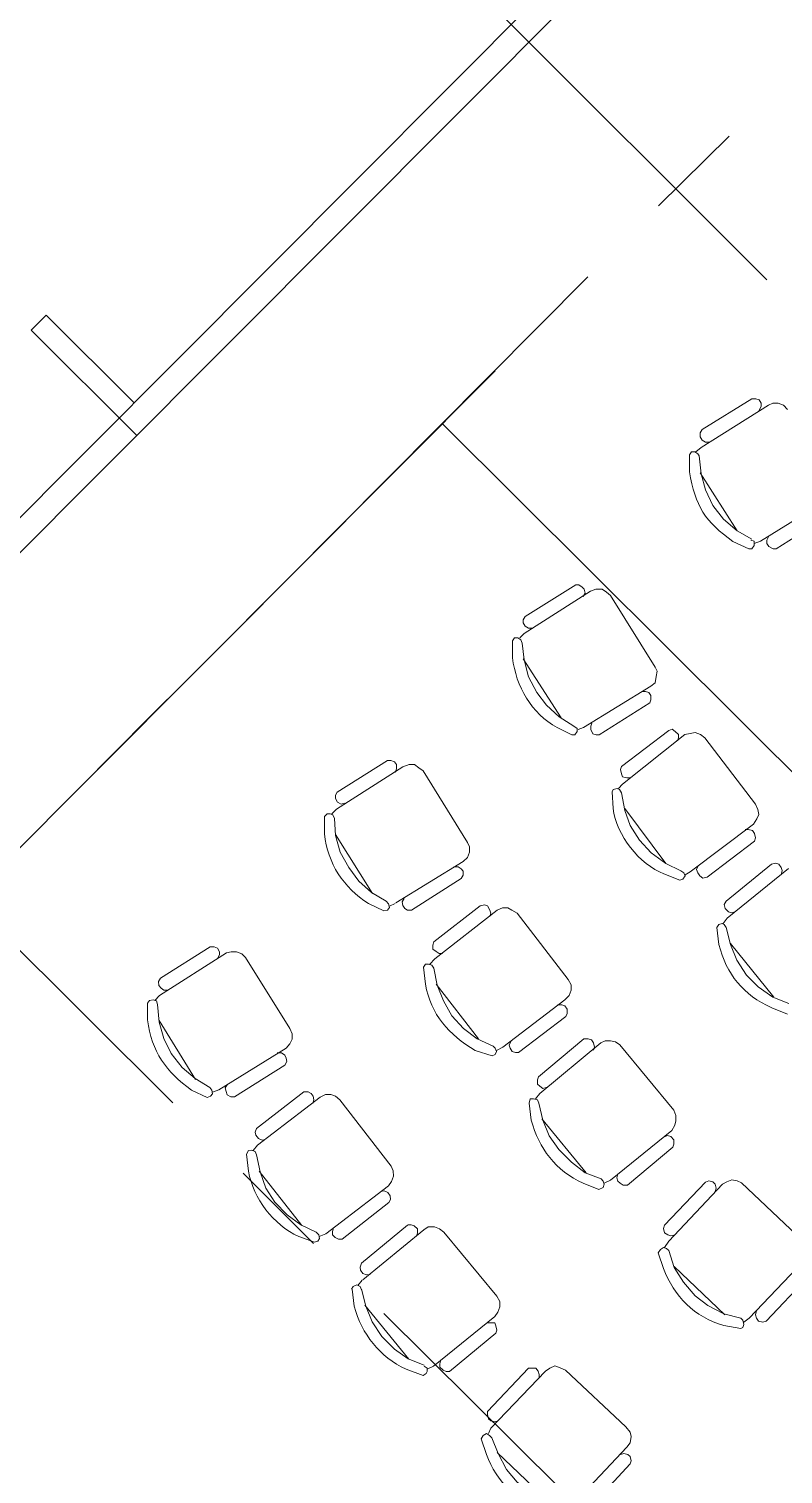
# Model space of a CAD drawing. Header units: inches. Extents: x 6322 to 85903, y -36042 to 7673.
# Drawn here: x 63171.3 to 63292.6, y 5198.3 to 5430.8 of the extents above; entities that cross this region are included whole.
import ezdxf

# ---------------------------------------------------------------- set-up
doc = ezdxf.new("R2010")
doc.units = ezdxf.units.IN
doc.header["$LTSCALE"] = 10
doc.linetypes.add('Amconstr', pattern=[9999, 9999, 0])
doc.linetypes.add('CENTER', pattern=[2, 1.25, -0.25, 0.25, -0.25])
doc.layers.add('FURN', color=6, linetype='Continuous')
doc.layers.add('ROAD CL', color=251, linetype='CENTER')

# ---------------------------------------------------------------- blocks, each defined once
blk = doc.blocks.new('pdf plan')
at = {"color": 7, "linetype": 'Continuous', "lineweight": 5, "true_color": 0x000007}
for p, q in [((619.101, 316.889), (619.101, 316.36)), ((620.458, 314.177), (620.954, 313.945)), ((613.544, 311.067), (613.544, 310.538)), ((614.933, 308.355), (615.396, 308.123)), ((616.653, 306.337), (616.686, 305.808)), ((618.274, 303.757), (618.771, 303.558)), ((619.928, 302.07), (619.994, 301.54)), ((610.732, 300.846), (610.798, 300.316)), ((621.648, 299.556), (622.145, 299.357)), ((612.353, 298.232), (612.882, 298.067)), ((614.04, 296.578), (614.106, 296.049)), ((615.727, 294.064), (616.223, 293.866)), ((618.076, 291.881), (618.241, 291.385)), ((608.483, 290.756), (608.549, 290.227)), ((620.127, 289.599), (620.656, 289.499)), ((610.17, 288.242), (610.699, 288.044)), ((612.518, 286.059), (612.684, 285.563))]:
    blk.add_line(p, q, dxfattribs=at)
at = {"color": 253, "linetype": 'Continuous', "lineweight": 20, "true_color": 0xb3b3b3}
for p, q in [((607.639, 305.576), (607.639, 305.03)), ((609.012, 302.847), (609.492, 302.615))]:
    blk.add_line(p, q, dxfattribs=at)
at = {"color": 7, "linetype": 'Continuous', "lineweight": 9, "true_color": 0x000007}
for p, q in [((602.082, 299.738), (602.082, 299.208)), ((603.455, 297.008), (603.951, 296.777)), ((605.175, 294.991), (605.241, 294.461)), ((606.812, 292.41), (607.308, 292.228))]:
    blk.add_line(p, q, dxfattribs=at)
at = {"color": 7, "linetype": 'Continuous', "lineweight": -2, "true_color": 0x000007}
for points in [[(620.358, 326.879), (618.142, 324.696), (618.142, 324.696)], [(615.926, 322.48), (604.943, 311.464), (604.943, 311.464)], [(602.727, 309.265), (600.527, 307.065), (600.527, 307.065)], [(602.876, 296.612), (591.86, 307.611), (591.86, 307.611)], [(607.275, 292.195), (605.075, 294.395), (605.075, 294.395)], [(620.491, 279.013), (609.475, 289.996), (609.475, 289.996)]]:
    blk.add_lwpolyline(points, dxfattribs=at)
at = {"color": 7, "linetype": 'Continuous', "lineweight": 5, "true_color": 0x000007}
for points in [[(621.053, 318.643), (619.498, 317.683), (619.498, 317.683)], [(621.285, 318.279), (621.351, 318.411), (621.351, 318.51), (621.285, 318.61), (621.185, 318.643), (621.053, 318.643)], [(622.178, 318.312), (622.045, 318.444), (621.88, 318.51), (621.715, 318.51), (621.582, 318.444)], [(619.465, 317.121), (621.582, 318.444), (621.582, 318.444)], [(619.498, 317.683), (619.432, 317.584), (619.432, 317.452), (619.498, 317.353), (619.597, 317.286), (619.73, 317.286)], [(619.465, 317.121), (619.3, 316.989), (619.3, 316.989)], [(619.399, 316.856), (619.366, 316.922), (619.267, 316.989), (619.167, 316.989), (619.101, 316.889)], [(619.399, 316.856), (619.465, 316.294), (619.597, 315.798), (619.829, 315.302), (620.16, 314.872), (620.59, 314.508), (621.053, 314.243)], [(620.59, 314.508), (619.432, 316.327), (619.432, 316.327)], [(623.402, 315.467), (621.318, 314.177), (621.318, 314.177)], [(623.402, 314.938), (621.814, 313.945), (621.814, 313.945)], [(620.954, 313.945), (621.053, 313.945), (621.119, 314.045), (621.119, 314.177), (621.02, 314.21)], [(621.119, 314.111), (621.318, 314.177), (621.318, 314.177)], [(621.582, 314.342), (621.516, 314.21), (621.516, 314.111), (621.582, 314.011), (621.715, 313.945), (621.814, 313.945)], [(613.908, 311.299), (615.992, 312.622), (615.992, 312.622)], [(615.529, 312.821), (613.941, 311.828), (613.941, 311.828)], [(615.76, 312.457), (615.826, 312.556), (615.793, 312.688), (615.727, 312.754), (615.628, 312.821), (615.529, 312.821)], [(616.62, 312.49), (616.488, 312.589), (616.356, 312.688), (616.157, 312.688), (615.992, 312.622)], [(616.62, 312.49), (618.01, 310.24), (618.01, 310.24)], [(613.941, 311.828), (613.875, 311.729), (613.875, 311.63), (613.941, 311.53), (614.04, 311.464), (614.172, 311.464)], [(613.908, 311.299), (613.775, 311.167), (613.775, 311.167)], [(613.842, 311.001), (613.809, 311.1), (613.709, 311.167), (613.61, 311.167), (613.544, 311.067)], [(613.842, 311.001), (613.908, 310.472), (614.04, 309.943), (614.305, 309.446), (614.602, 309.049), (614.999, 308.686), (615.463, 308.388)], [(615.066, 308.653), (613.875, 310.505), (613.875, 310.505)], [(617.877, 309.645), (618.01, 309.744), (618.043, 309.943), (618.076, 310.108), (618.01, 310.24)], [(617.877, 309.645), (615.76, 308.355), (615.76, 308.355)], [(617.844, 309.116), (617.877, 309.215), (617.877, 309.347), (617.811, 309.446), (617.712, 309.48), (617.613, 309.48)], [(617.844, 309.116), (616.256, 308.123), (616.256, 308.123)], [(615.396, 308.123), (615.496, 308.123), (615.562, 308.223), (615.562, 308.322), (615.463, 308.388)], [(615.595, 308.289), (615.76, 308.355), (615.76, 308.355)], [(616.025, 308.487), (615.992, 308.388), (615.992, 308.289), (616.058, 308.156), (616.157, 308.123), (616.256, 308.123)], [(618.44, 308.256), (616.951, 307.131), (616.951, 307.131)], [(618.936, 308.123), (616.984, 306.569), (616.984, 306.569)], [(618.704, 307.925), (618.737, 308.024), (618.737, 308.123), (618.638, 308.223), (618.539, 308.289), (618.44, 308.256)], [(619.101, 303.823), (621.086, 305.311), (621.185, 305.477), (621.251, 305.609), (621.218, 305.775), (621.152, 305.94), (619.564, 308.024), (619.432, 308.123), (619.267, 308.189), (619.101, 308.156), (618.936, 308.123)], [(610.732, 306.999), (610.6, 307.098), (610.467, 307.197), (610.302, 307.197), (610.104, 307.131)], [(610.732, 306.999), (612.121, 304.749), (612.121, 304.749)], [(616.951, 307.131), (616.918, 307.032), (616.951, 306.899), (616.984, 306.8), (617.117, 306.767), (617.216, 306.767)], [(616.951, 306.304), (616.885, 306.403), (616.819, 306.436), (616.686, 306.403), (616.653, 306.337)], [(616.984, 306.569), (616.852, 306.436), (616.852, 306.436)], [(616.951, 306.304), (617.05, 305.742), (617.216, 305.278), (617.513, 304.815), (617.877, 304.418), (618.34, 304.088), (618.804, 303.856)], [(617.05, 305.808), (618.34, 304.088), (618.34, 304.088)], [(621.119, 304.782), (621.152, 304.881), (621.119, 305.014), (621.053, 305.113), (620.921, 305.146), (620.821, 305.146)], [(611.989, 304.154), (612.121, 304.286), (612.188, 304.451), (612.188, 304.617), (612.121, 304.749)], [(621.119, 304.782), (619.631, 303.657), (619.631, 303.657)], [(611.989, 304.154), (609.872, 302.864), (609.872, 302.864)], [(611.923, 303.624), (611.989, 303.724), (611.989, 303.856), (611.923, 303.922), (611.824, 303.988), (611.691, 303.988)], [(619.333, 303.988), (619.3, 303.889), (619.333, 303.79), (619.399, 303.691), (619.498, 303.624), (619.631, 303.657)], [(621.648, 304.054), (620.226, 302.897), (620.226, 302.897)], [(621.946, 303.724), (621.979, 303.856), (621.946, 303.955), (621.88, 304.054), (621.781, 304.088), (621.648, 304.054)], [(611.923, 303.624), (610.368, 302.632), (610.368, 302.632)], [(618.771, 303.558), (618.87, 303.591), (618.936, 303.691), (618.903, 303.79), (618.804, 303.856)], [(618.936, 303.724), (619.101, 303.823), (619.101, 303.823)], [(620.259, 302.367), (622.178, 303.922), (622.178, 303.922)], [(612.518, 302.764), (611.063, 301.64), (611.063, 301.64)], [(613.048, 302.632), (611.096, 301.11), (611.096, 301.11)], [(612.816, 302.434), (612.849, 302.533), (612.816, 302.632), (612.75, 302.764), (612.651, 302.797), (612.518, 302.764)], [(613.213, 298.332), (615.165, 299.82), (615.297, 299.953), (615.363, 300.118), (615.363, 300.283), (615.264, 300.449), (613.676, 302.533), (613.511, 302.632), (613.379, 302.698), (613.213, 302.698), (613.048, 302.632)], [(620.226, 302.897), (620.16, 302.797), (620.193, 302.665), (620.292, 302.566), (620.391, 302.533), (620.491, 302.566)], [(620.226, 302.07), (620.16, 302.169), (620.094, 302.202), (619.994, 302.169), (619.928, 302.07)], [(620.259, 302.367), (620.127, 302.202), (620.127, 302.202)], [(620.226, 302.07), (620.358, 301.54), (620.557, 301.044), (620.855, 300.581), (621.218, 300.217), (621.682, 299.886), (622.178, 299.688)], [(611.063, 301.64), (611.03, 301.54), (611.03, 301.408), (611.129, 301.342), (611.228, 301.276), (611.328, 301.276)], [(621.715, 299.886), (620.358, 301.573), (620.358, 301.573)], [(611.063, 300.813), (610.997, 300.912), (610.898, 300.945), (610.798, 300.945), (610.732, 300.846)], [(611.096, 301.11), (610.931, 300.945), (610.931, 300.945)], [(611.063, 300.813), (611.162, 300.283), (611.361, 299.787), (611.625, 299.324), (611.989, 298.927), (612.419, 298.596), (612.915, 298.365)], [(611.129, 300.316), (612.452, 298.596), (612.452, 298.596)], [(615.198, 299.291), (615.231, 299.39), (615.231, 299.523), (615.165, 299.622), (615.066, 299.655), (614.933, 299.655)], [(615.198, 299.291), (613.709, 298.166), (613.709, 298.166)], [(615.76, 298.596), (614.338, 297.405), (614.338, 297.405)], [(616.058, 298.232), (616.091, 298.332), (616.058, 298.464), (615.992, 298.563), (615.893, 298.596), (615.76, 298.596)], [(612.882, 298.067), (612.982, 298.1), (613.015, 298.199), (612.982, 298.299), (612.915, 298.365)], [(613.015, 298.232), (613.213, 298.332), (613.213, 298.332)], [(613.478, 298.53), (613.412, 298.398), (613.445, 298.299), (613.511, 298.199), (613.61, 298.166), (613.709, 298.166)], [(614.371, 296.876), (616.29, 298.464), (616.29, 298.464)], [(616.885, 298.398), (616.753, 298.497), (616.587, 298.53), (616.422, 298.53), (616.29, 298.464)], [(616.885, 298.398), (618.572, 296.347), (618.572, 296.347)], [(614.338, 297.405), (614.305, 297.306), (614.305, 297.174), (614.371, 297.108), (614.47, 297.042), (614.602, 297.075)], [(614.371, 296.876), (614.239, 296.711), (614.239, 296.711)], [(614.338, 296.578), (614.305, 296.678), (614.172, 296.711), (614.073, 296.711), (614.04, 296.578)], [(614.338, 296.578), (614.47, 296.049), (614.669, 295.553), (614.966, 295.123), (615.363, 294.726), (615.793, 294.395), (616.29, 294.197)], [(618.506, 295.718), (618.605, 295.884), (618.638, 296.016), (618.638, 296.181), (618.572, 296.347)], [(615.826, 294.395), (614.437, 296.082), (614.437, 296.082)], [(618.506, 295.718), (616.587, 294.164), (616.587, 294.164)], [(618.539, 295.189), (618.572, 295.288), (618.572, 295.421), (618.473, 295.52), (618.374, 295.553), (618.274, 295.52)], [(618.539, 295.189), (617.117, 293.998), (617.117, 293.998)], [(616.223, 293.866), (616.356, 293.932), (616.389, 294.031), (616.356, 294.131), (616.29, 294.197)], [(616.389, 294.064), (616.587, 294.164), (616.587, 294.164)], [(616.819, 294.362), (616.786, 294.23), (616.819, 294.131), (616.885, 294.064), (616.984, 293.998), (617.117, 293.998)], [(619.564, 294.097), (618.274, 292.741), (618.274, 292.741)], [(620.094, 294.031), (618.407, 292.245), (618.407, 292.245)], [(619.862, 293.8), (619.895, 293.899), (619.862, 294.031), (619.796, 294.097), (619.664, 294.131), (619.564, 294.097)], [(620.921, 289.83), (622.641, 291.616), (622.74, 291.749), (622.773, 291.947), (622.707, 292.113), (622.608, 292.245), (620.689, 294.064), (620.557, 294.131), (620.391, 294.164), (620.226, 294.097), (620.094, 294.031)], [(610.501, 292.41), (610.534, 292.51), (610.534, 292.642), (610.434, 292.741), (610.335, 292.774), (610.236, 292.774)], [(611.361, 292.543), (611.228, 292.642), (611.063, 292.708), (610.864, 292.708), (610.732, 292.609)], [(618.274, 292.741), (618.241, 292.642), (618.274, 292.51), (618.374, 292.443), (618.473, 292.41), (618.605, 292.443)], [(608.813, 291.054), (610.732, 292.609), (610.732, 292.609)], [(611.361, 292.543), (613.015, 290.525), (613.015, 290.525)], [(618.407, 292.245), (618.274, 292.046), (618.274, 292.046)], [(618.407, 291.947), (618.34, 292.013), (618.241, 292.046), (618.142, 291.98), (618.076, 291.881)], [(618.407, 291.947), (618.572, 291.418), (618.87, 290.955), (619.234, 290.525), (619.631, 290.227), (620.127, 289.962), (620.656, 289.83)], [(618.572, 291.451), (620.16, 289.929), (620.16, 289.929)], [(622.74, 291.087), (621.45, 289.731), (621.45, 289.731)], [(608.78, 290.756), (608.913, 290.227), (609.111, 289.731), (609.409, 289.268), (609.806, 288.871), (610.236, 288.573), (610.732, 288.375)], [(612.948, 289.896), (613.048, 290.029), (613.114, 290.194), (613.114, 290.359), (613.015, 290.525)], [(621.152, 290.062), (621.119, 289.929), (621.152, 289.83), (621.218, 289.731), (621.351, 289.698), (621.45, 289.731)], [(612.948, 289.896), (611.03, 288.342), (611.03, 288.342)], [(612.982, 289.367), (613.015, 289.466), (612.982, 289.599), (612.948, 289.698), (612.816, 289.698), (612.717, 289.698)], [(620.656, 289.499), (620.722, 289.532), (620.755, 289.632), (620.722, 289.764), (620.656, 289.83)], [(620.755, 289.698), (620.921, 289.83), (620.921, 289.83)], [(612.982, 289.367), (611.526, 288.176), (611.526, 288.176)], [(610.699, 288.044), (610.798, 288.11), (610.831, 288.176), (610.831, 288.275), (610.732, 288.342)], [(610.831, 288.242), (611.03, 288.342), (611.03, 288.342)], [(611.261, 288.54), (611.228, 288.408), (611.228, 288.308), (611.328, 288.209), (611.427, 288.176), (611.526, 288.176)], [(614.007, 288.275), (612.717, 286.919), (612.717, 286.919)], [(614.536, 288.176), (612.816, 286.39), (612.816, 286.39)], [(614.338, 287.978), (614.338, 288.077), (614.305, 288.176), (614.239, 288.275), (614.106, 288.275), (614.007, 288.275)], [(615.396, 284.008), (617.083, 285.794), (617.183, 285.927), (617.216, 286.125), (617.183, 286.258), (617.05, 286.423), (615.165, 288.209), (614.999, 288.275), (614.834, 288.342), (614.669, 288.275), (614.536, 288.176)], [(612.717, 286.919), (612.717, 286.82), (612.75, 286.688), (612.816, 286.621), (612.948, 286.588), (613.048, 286.621)], [(612.816, 286.39), (612.75, 286.224), (612.75, 286.224)], [(612.849, 286.092), (612.783, 286.158), (612.684, 286.224), (612.585, 286.158), (612.518, 286.059)], [(612.849, 286.092), (613.048, 285.596), (613.312, 285.1), (613.643, 284.703), (614.106, 284.372), (614.569, 284.14), (615.099, 283.975)], [(613.015, 285.629), (614.602, 284.107), (614.602, 284.107)], [(617.183, 285.265), (617.216, 285.364), (617.183, 285.497), (617.117, 285.563), (616.984, 285.596), (616.885, 285.563)], [(617.183, 285.265), (615.926, 283.909), (615.926, 283.909)]]:
    blk.add_lwpolyline(points, dxfattribs=at)
at = {"color": 253, "linetype": 'Continuous', "lineweight": 20, "true_color": 0xb3b3b3}
for points in [[(609.624, 307.329), (608.036, 306.337), (608.036, 306.337)], [(608.02, 305.808), (610.104, 307.131), (610.104, 307.131)], [(608.036, 306.337), (607.986, 306.238), (607.986, 306.138), (608.053, 306.023), (608.168, 305.957), (608.268, 305.99)], [(608.02, 305.808), (607.871, 305.659), (607.871, 305.659)], [(607.953, 305.51), (607.904, 305.626), (607.821, 305.659), (607.722, 305.659), (607.639, 305.576)]]:
    blk.add_lwpolyline(points, dxfattribs=at)
at = {"color": 7, "linetype": 'Continuous', "lineweight": 9, "true_color": 0x000007}
for points in [[(609.856, 306.949), (609.905, 307.065), (609.905, 307.197), (609.839, 307.28), (609.723, 307.329), (609.624, 307.329)], [(607.953, 305.51), (607.986, 304.981), (608.135, 304.451), (608.4, 303.972), (608.714, 303.542), (609.111, 303.194), (609.574, 302.913)], [(609.144, 303.161), (607.986, 305.014), (607.986, 305.014)], [(609.492, 302.615), (609.607, 302.632), (609.674, 302.715), (609.64, 302.831), (609.574, 302.913)], [(609.674, 302.764), (609.856, 302.847), (609.856, 302.847)], [(610.137, 302.996), (610.071, 302.897), (610.087, 302.781), (610.153, 302.682), (610.236, 302.632), (610.368, 302.632)], [(602.462, 299.969), (604.563, 301.309), (604.563, 301.309)], [(604.05, 301.491), (602.495, 300.515), (602.495, 300.515)], [(604.282, 301.127), (604.348, 301.243), (604.348, 301.342), (604.282, 301.458), (604.182, 301.491), (604.05, 301.491)], [(605.158, 301.16), (605.042, 301.276), (604.877, 301.342), (604.712, 301.342), (604.563, 301.309)], [(605.158, 301.16), (606.548, 298.927), (606.548, 298.927)], [(602.495, 300.515), (602.429, 300.416), (602.446, 300.283), (602.512, 300.201), (602.594, 300.135), (602.727, 300.135)], [(602.462, 299.969), (602.313, 299.82), (602.313, 299.82)], [(602.396, 299.688), (602.363, 299.804), (602.264, 299.837), (602.148, 299.82), (602.082, 299.738)], [(602.396, 299.688), (602.446, 299.142), (602.594, 298.629), (602.826, 298.15), (603.173, 297.72), (603.57, 297.372), (604.033, 297.091)], [(603.587, 297.339), (602.446, 299.192), (602.446, 299.192)], [(606.432, 298.315), (606.548, 298.447), (606.614, 298.596), (606.614, 298.762), (606.548, 298.927)], [(606.432, 298.315), (604.315, 297.008), (604.315, 297.008)], [(606.382, 297.786), (606.448, 297.902), (606.432, 298.001), (606.382, 298.1), (606.283, 298.166), (606.151, 298.166)], [(606.382, 297.786), (604.811, 296.793), (604.811, 296.793)], [(604.579, 297.174), (604.513, 297.075), (604.546, 296.959), (604.579, 296.86), (604.695, 296.793), (604.811, 296.793)], [(603.951, 296.777), (604.05, 296.81), (604.116, 296.893), (604.1, 297.008), (604.033, 297.091)], [(604.116, 296.942), (604.315, 297.008), (604.315, 297.008)], [(606.978, 296.942), (605.489, 295.801), (605.489, 295.801)], [(607.49, 296.777), (605.522, 295.272), (605.522, 295.272)], [(607.259, 296.578), (607.292, 296.694), (607.275, 296.81), (607.209, 296.893), (607.11, 296.942), (606.978, 296.942)], [(607.656, 292.493), (609.624, 293.998), (609.723, 294.131), (609.789, 294.296), (609.773, 294.461), (609.707, 294.61), (608.102, 296.694), (607.97, 296.81), (607.821, 296.86), (607.656, 296.86), (607.49, 296.777)], [(605.489, 295.801), (605.456, 295.685), (605.472, 295.586), (605.555, 295.487), (605.671, 295.437), (605.77, 295.454)], [(605.489, 294.974), (605.456, 295.073), (605.34, 295.123), (605.241, 295.106), (605.175, 294.991)], [(605.522, 295.272), (605.39, 295.106), (605.39, 295.106)], [(605.489, 294.974), (605.605, 294.445), (605.787, 293.932), (606.068, 293.485), (606.448, 293.089), (606.878, 292.774), (607.358, 292.543)], [(605.572, 294.461), (606.911, 292.758), (606.911, 292.758)], [(609.64, 293.469), (609.69, 293.568), (609.674, 293.684), (609.607, 293.783), (609.492, 293.833), (609.376, 293.816)], [(609.64, 293.469), (608.168, 292.328), (608.168, 292.328)], [(607.904, 292.692), (607.871, 292.559), (607.871, 292.46), (607.953, 292.377), (608.053, 292.328), (608.168, 292.328)], [(610.219, 292.758), (608.78, 291.567), (608.78, 291.567)], [(607.308, 292.228), (607.408, 292.262), (607.457, 292.344), (607.441, 292.46), (607.358, 292.543)], [(607.457, 292.41), (607.656, 292.493), (607.656, 292.493)], [(608.78, 291.567), (608.731, 291.451), (608.747, 291.352), (608.813, 291.253), (608.929, 291.203), (609.045, 291.22)], [(608.78, 290.74), (608.731, 290.839), (608.632, 290.889), (608.516, 290.839), (608.466, 290.756)], [(608.797, 291.038), (608.665, 290.872), (608.665, 290.872)], [(610.252, 288.557), (608.88, 290.26), (608.88, 290.26)]]:
    blk.add_lwpolyline(points, dxfattribs=at)
at = {"color": 7, "linetype": 'Continuous', "lineweight": 5, "true_color": 0x000007}
for points in [[(619.101, 316.36), (619.267, 315.302), (619.597, 314.772), (620.458, 314.177)], [(613.544, 310.538), (613.643, 309.645), (614.139, 308.785), (614.933, 308.355)], [(616.686, 305.808), (616.786, 304.981), (617.513, 304.054), (618.274, 303.757)], [(619.994, 301.54), (620.226, 300.614), (620.755, 299.953), (621.648, 299.556)], [(610.798, 300.316), (610.964, 299.357), (611.526, 298.729), (612.353, 298.232)], [(614.106, 296.049), (614.338, 295.156), (614.867, 294.461), (615.727, 294.064)], [(618.241, 291.385), (618.572, 290.525), (619.201, 289.863), (620.127, 289.599)], [(608.549, 290.227), (608.78, 289.334), (609.343, 288.639), (610.17, 288.242)], [(612.684, 285.563), (612.982, 284.736), (613.709, 283.975), (614.569, 283.777)]]:
    blk.add_open_spline(points, degree=3, dxfattribs=at)
at = {"color": 253, "linetype": 'Continuous', "lineweight": 20, "true_color": 0xb3b3b3}
blk.add_open_spline([(607.639, 305.03), (607.738, 304.104), (608.235, 303.343), (609.012, 302.847)], degree=3, dxfattribs=at)
at = {"color": 7, "linetype": 'Continuous', "lineweight": 9, "true_color": 0x000007}
for points in [[(602.082, 299.208), (602.214, 298.216), (602.661, 297.571), (603.455, 297.008)], [(605.241, 294.461), (605.406, 293.585), (606.002, 292.791), (606.812, 292.41)]]:
    blk.add_open_spline(points, degree=3, dxfattribs=at)
at = {"layer": 'FURN', "linetype": 'Amconstr', "lineweight": 25}
for p, q in [((590.619, 306.37), (628.198, 343.949)), ((627.096, 343.949), (591.322, 308.175)), ((598.945, 321.309), (598.474, 320.838)), ((601.701, 318.553), (598.945, 321.309)), ((598.474, 320.838), (601.781, 317.531))]:
    blk.add_line(p, q, dxfattribs=at)
for points in [[(613.011, 319.533), (586.584, 293.105)], [(611.36, 317.881), (647.714, 281.526)]]:
    blk.add_lwpolyline(points, dxfattribs=at)

msp = doc.modelspace()

# ---------------------------------------------------------------- linework, layer by layer
at = {"layer": 'ROAD CL', "ltscale": 5}
msp.add_lwpolyline([(63714.24786, 4966.19694), (62936.78765, 5743.65715), (60915.76724, 5743.65715)], dxfattribs=at)

# ---------------------------------------------------------------- block references
at = {"linetype": 'Amconstr', "lineweight": 25, "xscale": 5.131858713091743, "yscale": 5.131858713091743, "zscale": 5.131858713091743, "rotation": 0.100856521769071}
msp.add_blockref('pdf plan', (60103.28593, 3730.46186), dxfattribs=at)

doc.saveas('drawing.dxf')
